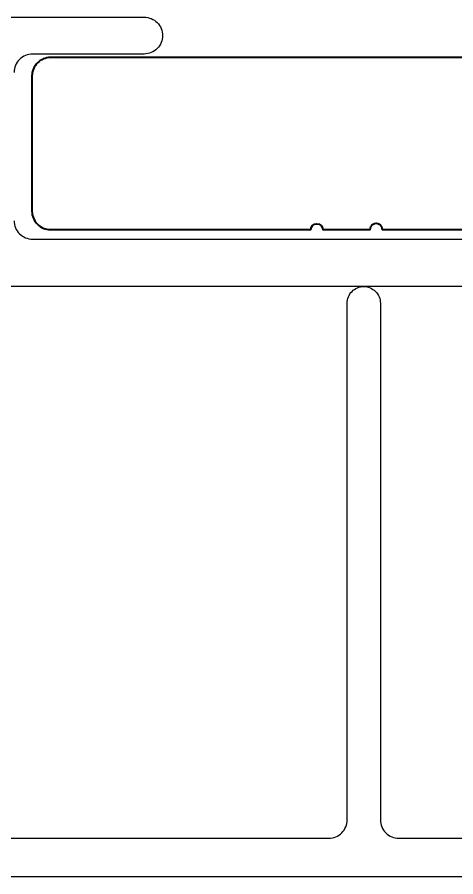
# Model space of a CAD drawing. Extents: x -23 to 190, y -172 to 85.
# Drawn here: x -3.051 to -2.312, y 69.393 to 70.842 of the extents above; entities that cross this region are included whole.
import ezdxf

# ---------------------------------------------------------------- set-up
doc = ezdxf.new("R2010")
doc.units = 0
doc.header["$MEASUREMENT"] = 0
doc.layers.get('0').update_dxf_attribs({"linetype": 'CONTINUOUS'})
doc.layers.add('DIM', color=7, linetype='CONTINUOUS')
doc.layers.add('FRAME', color=1, linetype='CONTINUOUS')

# ---------------------------------------------------------------- blocks, each defined once
blk = doc.blocks.new('3801 1 INCH GLASS STOP')
for points in [[(3.1831, -0.668), (-0.0009, -0.668, -0.414214)], [(0.0491, -0.603), (1.5201, -0.603, 0.414214), (1.5511, -0.572), (1.5511, 0.299, -0.414214), (1.5791, 0.327, -0.414214), (1.6071, 0.299), (1.6071, -0.572, 0.414214), (1.6381, -0.603), (3.0271, -0.603, 0.414214)]]:
    blk.add_lwpolyline(points, format="xyb")
blk = doc.blocks.new('3809 BLOCK FRAME')
blk.add_lwpolyline([(-1.674, 0.454), (-4.425, 0.454)])
for points in [[(-3.575, 0), (-3.281, 0, 0.414214), (-3.25, 0.031, 0.414214), (-3.281, 0.062), (-3.469, 0.062, -0.414214), (-3.5, 0.093)], [(-3.5, 0.343, -0.414214), (-3.469, 0.374), (-2.4167, 0.374, -0.5024), (-2.387, 0.3341, 0.280293), (-2.3495, 0.1903, 0.498955), (-2.3005, 0.198, 0.334263), (-2.3063, 0.2348, -2.470836), (-2.1937, 0.2348, 0.334263), (-2.1995, 0.198, 0.498955), (-2.1505, 0.1903, 0.280293), (-2.113, 0.3341, -0.5024), (-2.0833, 0.374), (-1.637, 0.374, -0.414214)]]:
    blk.add_lwpolyline(points, format="xyb")

msp = doc.modelspace()

# ---------------------------------------------------------------- linework, layer by layer
at = {"layer": 'DIM', "color": 5, "lineweight": 40}
msp.add_lwpolyline([(-1.2068, 70.7735), (-2.9948, 70.7735, 0.414214), (-3.0258, 70.7425), (-3.0258, 70.5145, 0.414214), (-2.9948, 70.4835), (-2.5558, 70.4835, -1), (-2.5358, 70.4835), (-2.4558, 70.4835, -1.086283), (-2.4359, 70.4835), (-2.0168, 70.4835, 0.414214), (-1.9858, 70.5145), (-1.9858, 70.6525, -0.414214), (-1.9548, 70.6835), (-1.8718, 70.6835, -0.414214), (-1.8408, 70.6525), (-1.8408, 70.6063, 3.577628), (-1.7708, 70.6063), (-1.7708, 70.6525, -0.414214), (-1.7398, 70.6835), (-1.6568, 70.6835, -0.414214), (-1.6258, 70.6525), (-1.6258, 70.5145, 0.414214), (-1.5948, 70.4835), (-1.2068, 70.4835, 0.414214)], format="xyb", dxfattribs=at)

# ---------------------------------------------------------------- block references
at = {"layer": 'FRAME', "xscale": -1, "rotation": 180}
msp.add_blockref('3809 BLOCK FRAME', (0.4442, 70.8415), dxfattribs=at)
at = {"layer": 'FRAME'}
msp.add_blockref('3801 1 INCH GLASS STOP', (-4.0458, 70.0605), dxfattribs=at)

doc.saveas('drawing.dxf')
